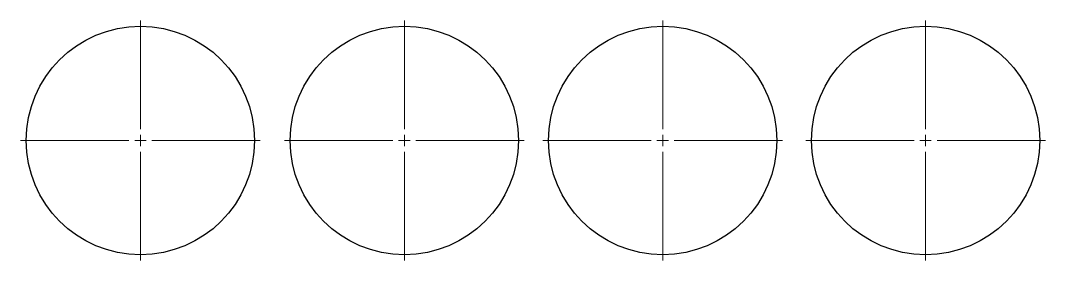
# Model space of a CAD drawing. Header units: millimetres. Extents: x 97 to 545, y 227 to 332.
import ezdxf

# ---------------------------------------------------------------- set-up
doc = ezdxf.new("R2010")
doc.units = ezdxf.units.MM

# ---------------------------------------------------------------- blocks, each defined once
blk = doc.blocks.new('SW_CENTERMARKSYMBOL_0')
at = {"color": 0, "linetype": 'Continuous', "lineweight": 18}
for p, q in [((0, 5), (0, 52.5)), ((-5, 0), (-52.5, 0)), ((0, 0), (-2.5, 0)), ((0, 0), (0, 2.5)), ((0, 0), (0, -2.5)), ((0, 0), (2.5, 0)), ((5, 0), (52.5, 0)), ((0, -5), (0, -52.5))]:
    blk.add_line(p, q, dxfattribs=at)
blk = doc.blocks.new('SW_CENTERMARKSYMBOL_1')
at = {"color": 0, "linetype": 'Continuous', "lineweight": 18}
for p, q in [((0, 5), (0, 52.5)), ((-5, 0), (-52.5, 0)), ((0, 0), (-2.5, 0)), ((0, 0), (0, 2.5)), ((0, 0), (0, -2.5)), ((0, 0), (2.5, 0)), ((5, 0), (52.5, 0)), ((0, -5), (0, -52.5))]:
    blk.add_line(p, q, dxfattribs=at)
blk = doc.blocks.new('SW_CENTERMARKSYMBOL_2')
at = {"color": 0, "linetype": 'Continuous', "lineweight": 18}
for p, q in [((0, 5), (0, 52.5)), ((-5, 0), (-52.5, 0)), ((0, 0), (-2.5, 0)), ((0, 0), (0, 2.5)), ((0, 0), (0, -2.5)), ((0, 0), (2.5, 0)), ((5, 0), (52.5, 0)), ((0, -5), (0, -52.5))]:
    blk.add_line(p, q, dxfattribs=at)
blk = doc.blocks.new('SW_CENTERMARKSYMBOL_3')
at = {"color": 0, "linetype": 'Continuous', "lineweight": 18}
for p, q in [((0, 5), (0, 52.5)), ((-5, 0), (-52.5, 0)), ((0, 0), (-2.5, 0)), ((0, 0), (0, 2.5)), ((0, 0), (0, -2.5)), ((0, 0), (2.5, 0)), ((5, 0), (52.5, 0)), ((0, -5), (0, -52.5))]:
    blk.add_line(p, q, dxfattribs=at)

msp = doc.modelspace()

# ---------------------------------------------------------------- linework, layer by layer
at = {"color": 7, "linetype": 'Continuous', "lineweight": 25}
for centre in [(149.02, 279.51), (264.63, 279.51), (377.76, 279.51), (492.9, 279.51)]:
    msp.add_circle(centre, 50, dxfattribs=at)

# ---------------------------------------------------------------- block references
at = {"color": 7, "linetype": 'Continuous', "lineweight": 18}
for name, p in [('SW_CENTERMARKSYMBOL_0', (149.02, 279.51)), ('SW_CENTERMARKSYMBOL_1', (264.63, 279.51)), ('SW_CENTERMARKSYMBOL_2', (377.76, 279.51)), ('SW_CENTERMARKSYMBOL_3', (492.9, 279.51))]:
    msp.add_blockref(name, p, dxfattribs=at)

doc.saveas('drawing.dxf')
